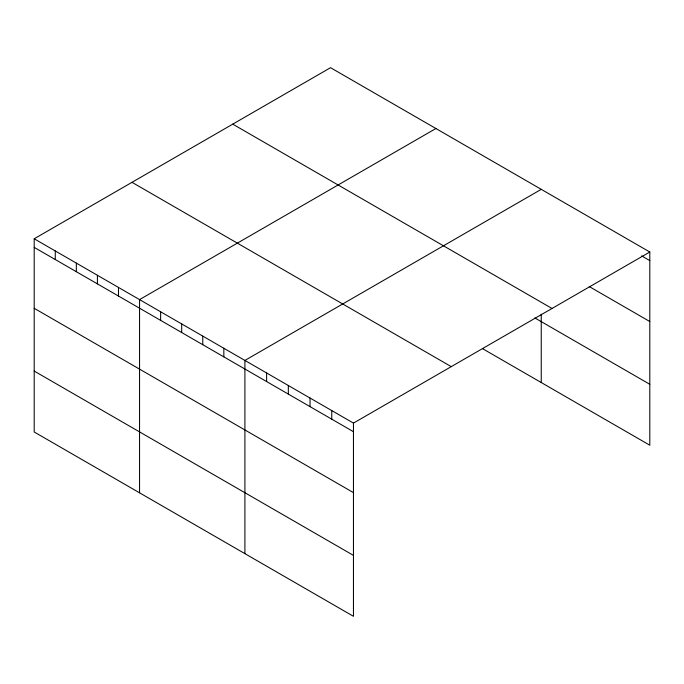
<?xml version="1.0" encoding="UTF-8"?>
<svg xmlns="http://www.w3.org/2000/svg" width="684" height="684" viewBox="0 0 684 684"><rect width="100%" height="100%" fill="white"/><g stroke="black" fill="none" stroke-linecap="round" stroke-linejoin="round"><path stroke-width="1.03" d="M34.2 238.784L353.457 423.105L353.457 616.31L34.2 431.989L34.2 238.784L330.543 67.69L649.8 252.011L649.8 445.216L482.622 348.695M435.896 128.515L139.553 299.609L139.553 492.813M541.249 189.34L244.906 360.434L244.906 553.638M353.457 423.105L649.8 252.011M641.66 255.91L649.8 260.604M589.198 286.536L649.8 321.531M232.748 124.146L552.005 308.467M534.837 317.923L649.8 384.297M131.995 182.32L451.252 366.641M34.2 247.377L353.457 431.698M34.2 308.304L353.457 492.625M34.2 371.07L353.457 555.391M541.249 314.178L541.249 382.553M331.749 410.571L331.749 419.164M310.04 398.037L310.04 406.629M288.332 385.502L288.332 394.095M266.615 372.968L266.615 381.561M223.839 348.267L223.839 356.868M202.763 336.101L202.763 344.702M181.696 323.942L181.696 332.535M160.629 311.776L160.629 320.368M118.486 287.442L118.486 296.044M97.41 275.276L97.41 283.877M76.343 263.109L76.343 271.71M55.267 250.951L55.267 259.544"/></g></svg>
